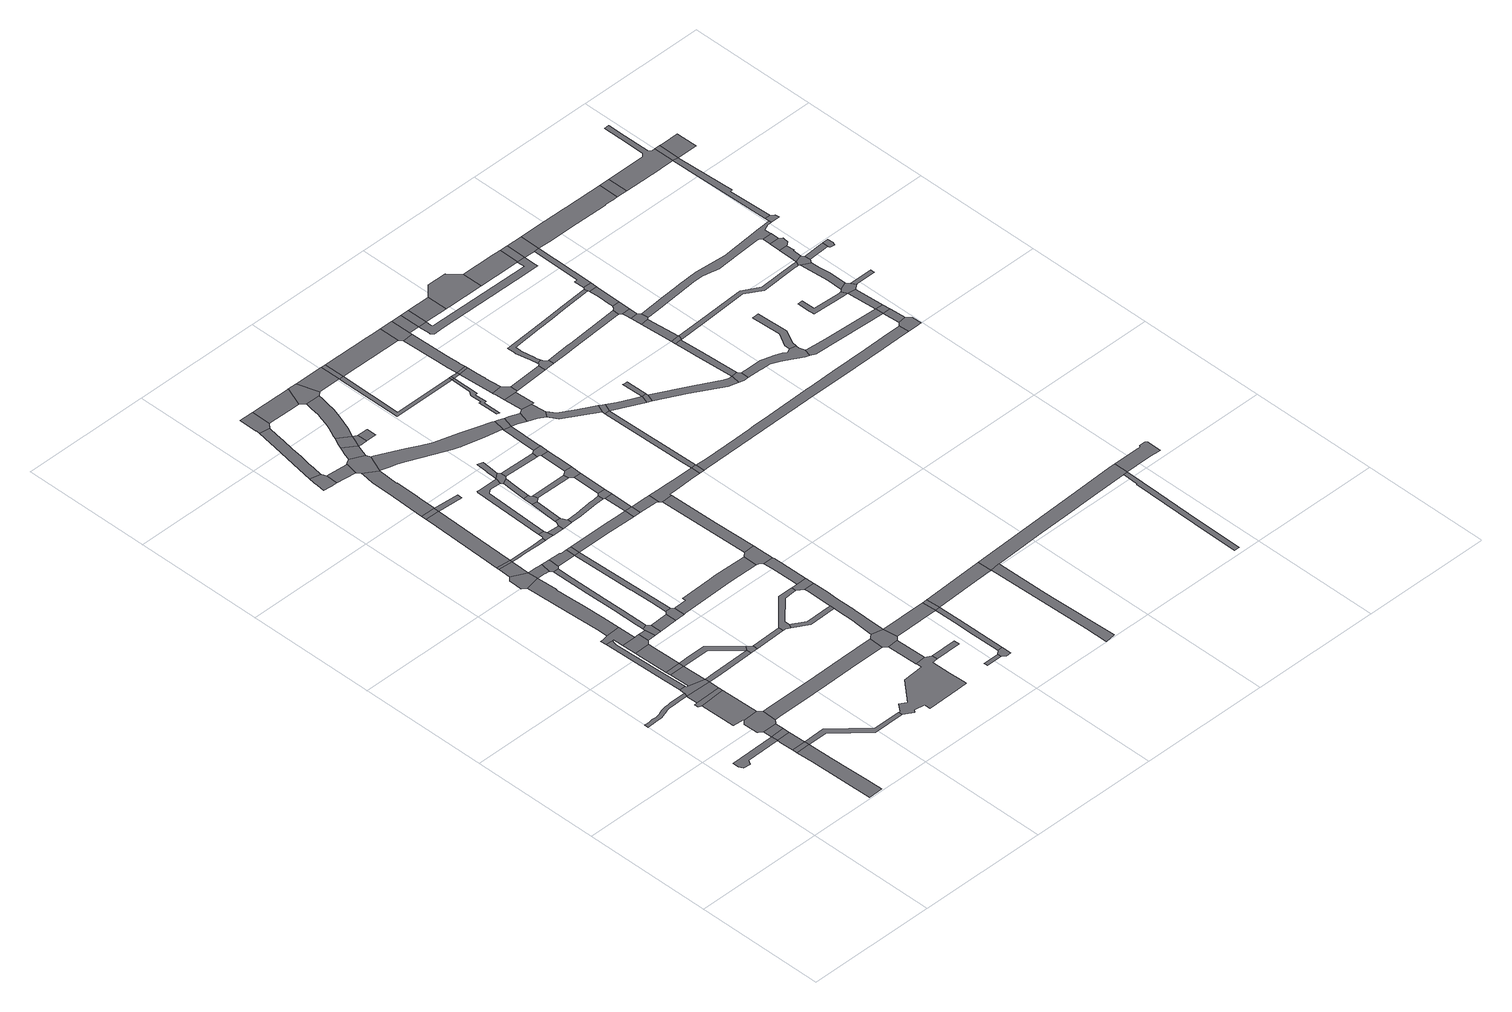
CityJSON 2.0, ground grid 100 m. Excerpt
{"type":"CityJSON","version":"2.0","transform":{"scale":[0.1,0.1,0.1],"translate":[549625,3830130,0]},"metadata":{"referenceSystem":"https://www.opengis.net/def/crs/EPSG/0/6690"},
"CityObjects":{
"road1":{"type":"Road","geometry":[{"type":"MultiSurface","lod":"1","boundaries":[[[0,1,2,3,4,5,6]]]}]},
"road2":{"type":"Road","attributes":{"RoadStructureAttribute.sectionType":"1"},"geometry":[{"type":"MultiSurface","lod":"1","boundaries":[[[7,8,9,10,11,12,13,14,15,16]]]}]},
"road3":{"type":"Road","attributes":{"RoadStructureAttribute.sectionType":"1"},"geometry":[{"type":"MultiSurface","lod":"1","boundaries":[[[17,18,19,20,21,22,23,24,25,26,27,28,29,30,31,32,33,34,35,36,37,38,39,40,41,42,43,44,45,46]]]}]},
"road4":{"type":"Road","geometry":[{"type":"MultiSurface","lod":"1","boundaries":[[[47,48,12,11]]]}]},
"road5":{"type":"Road","attributes":{"RoadStructureAttribute.sectionType":"1"},"geometry":[{"type":"MultiSurface","lod":"1","boundaries":[[[49,50,6,51,48,47]]]}]},
"road6":{"type":"Road","geometry":[{"type":"MultiSurface","lod":"1","boundaries":[[[52,0,6,50]]]}]},
"road7":{"type":"Road","attributes":{"RoadStructureAttribute.sectionType":"1"},"geometry":[{"type":"MultiSurface","lod":"1","boundaries":[[[53,54,0,52]]]}]},
"road8":{"type":"Road","geometry":[{"type":"MultiSurface","lod":"1","boundaries":[[[55,56,57,58,59,60,61,62,54,53,63,64,65,66]]]}]},
"road9":{"type":"Road","attributes":{"RoadStructureAttribute.sectionType":"1"},"geometry":[{"type":"MultiSurface","lod":"1","boundaries":[[[67,68,69,70,71,57,56]]]}]},
"road10":{"type":"Road","geometry":[{"type":"MultiSurface","lod":"1","boundaries":[[[72,73,74,75,68,67]]]}]},
"road11":{"type":"Road","attributes":{"RoadStructureAttribute.sectionType":"1"},"geometry":[{"type":"MultiSurface","lod":"1","boundaries":[[[46,73,72,76,77]]]}]},
"road12":{"type":"Road","geometry":[{"type":"MultiSurface","lod":"1","boundaries":[[[78,79,80,81,82,83,84,17,46,77,85,86]]]}]},
"road13":{"type":"Road","attributes":{"RoadStructureAttribute.sectionType":"1"},"geometry":[{"type":"MultiSurface","lod":"1","boundaries":[[[87,88,89,82,81,90,91,92,93]]]}]},
"road14":{"type":"Road","attributes":{"RoadStructureAttribute.sectionType":"1"},"geometry":[{"type":"MultiSurface","lod":"1","boundaries":[[[94,95,96,86,85]]]}]},
"road15":{"type":"Road","geometry":[{"type":"MultiSurface","lod":"1","boundaries":[[[97,98,96,95]]]}]},
"road16":{"type":"Road","attributes":{"RoadStructureAttribute.sectionType":"1"},"geometry":[{"type":"MultiSurface","lod":"1","boundaries":[[[99,100,101,47,11,102,103,104,105,106]]]}]},
"road17":{"type":"Road","attributes":{"RoadStructureAttribute.sectionType":"1"},"geometry":[{"type":"MultiSurface","lod":"1","boundaries":[[[107,108,109,110,111,98,97]]]}]},
"road18":{"type":"Road","geometry":[{"type":"MultiSurface","lod":"1","boundaries":[[[112,113,114,115,116,87,93,117,118,119]]]}]},
"road19":{"type":"Road","geometry":[{"type":"MultiSurface","lod":"1","boundaries":[[[120,119,118,110,109,121,122,123]]]}]},
"road20":{"type":"Road","attributes":{"RoadStructureAttribute.sectionType":"1"},"geometry":[{"type":"MultiSurface","lod":"1","boundaries":[[[124,125,85,77,126,127]]]}]},
"road21":{"type":"Road","attributes":{"RoadStructureAttribute.sectionType":"1"},"geometry":[{"type":"MultiSurface","lod":"1","boundaries":[[[128,120,123,129]]]}]},
"road22":{"type":"Road","attributes":{"RoadStructureAttribute.sectionType":"1"},"geometry":[{"type":"MultiSurface","lod":"1","boundaries":[[[130,131,132,133,134,135,136,137,138,113,112]]]}]},
"road23":{"type":"Road","attributes":{"RoadStructureAttribute.sectionType":"1"},"geometry":[{"type":"MultiSurface","lod":"1","boundaries":[[[139,140,97,95,141,142,124,143]]]}]},
"road24":{"type":"Road","geometry":[{"type":"MultiSurface","lod":"1","boundaries":[[[144,145,146,128,129,147,148]]]}]},
"road25":{"type":"Road","geometry":[{"type":"MultiSurface","lod":"1","boundaries":[[[149,150,151,152,153,136,135,154]]]}]},
"road26":{"type":"Road","attributes":{"RoadStructureAttribute.sectionType":"1"},"geometry":[{"type":"MultiSurface","lod":"1","boundaries":[[[155,156,157,158,66,65,159,160,161,162,163,164]]]}]},
"road27":{"type":"Road","attributes":{"RoadStructureAttribute.sectionType":"1"},"geometry":[{"type":"MultiSurface","lod":"1","boundaries":[[[165,149,154,166,167,168]]]}]},
"road28":{"type":"Road","attributes":{"RoadStructureAttribute.sectionType":"1"},"geometry":[{"type":"MultiSurface","lod":"1","boundaries":[[[169,148,147,170]]]}]},
"road29":{"type":"Road","attributes":{"RoadStructureAttribute.sectionType":"1"},"geometry":[{"type":"MultiSurface","lod":"1","boundaries":[[[171,172,173,174,146,145,175,176,177,178]]]}]},
"road30":{"type":"Road","geometry":[{"type":"MultiSurface","lod":"1","boundaries":[[[179,165,168,180]]]}]},
"road31":{"type":"Road","geometry":[{"type":"MultiSurface","lod":"1","boundaries":[[[143,124,127,181,182]]]}]},
"road32":{"type":"Road","attributes":{"RoadStructureAttribute.sectionType":"1"},"geometry":[{"type":"MultiSurface","lod":"1","boundaries":[[[183,184,154,135,185,186,187,188]]]}]},
"road33":{"type":"Road","geometry":[{"type":"MultiSurface","lod":"1","boundaries":[[[189,190,191,169,170,192,193,194,195]]]}]},
"road34":{"type":"Road","attributes":{"RoadStructureAttribute.sectionType":"1"},"geometry":[{"type":"MultiSurface","lod":"1","boundaries":[[[196,197,198,179,180,199,200,201,202,203]]]}]},
"road35":{"type":"Road","geometry":[{"type":"MultiSurface","lod":"1","boundaries":[[[204,188,187,205,171,178,206,207]]]}]},
"road36":{"type":"Road","geometry":[{"type":"MultiSurface","lod":"1","boundaries":[[[208,182,181,209]]]}]},
"road37":{"type":"Road","geometry":[{"type":"MultiSurface","lod":"1","boundaries":[[[210,211,212,213,214,215,216,217,218,219]]]}]},
"road38":{"type":"Road","attributes":{"RoadStructureAttribute.sectionType":"1"},"geometry":[{"type":"MultiSurface","lod":"1","boundaries":[[[220,221,180,168,222,223,224,225,226]]]}]},
"road39":{"type":"Road","geometry":[{"type":"MultiSurface","lod":"1","boundaries":[[[227,228,229,230,231,232,233,234,106,105,235,236,237,238,239,240,241,242,243,244,245,246]]]}]},
"road40":{"type":"Road","attributes":{"RoadStructureAttribute.sectionType":"1"},"geometry":[{"type":"MultiSurface","lod":"1","boundaries":[[[247,248,249,250,251,252,189,195,253,254,255]]]}]},
"road41":{"type":"Road","geometry":[{"type":"MultiSurface","lod":"1","boundaries":[[[256,196,203,257]]]}]},
"road42":{"type":"Road","attributes":{"RoadStructureAttribute.sectionType":"1"},"geometry":[{"type":"MultiSurface","lod":"1","boundaries":[[[258,259,260,207,206,261,247,262]]]}]},
"road43":{"type":"Road","attributes":{"RoadStructureAttribute.sectionType":"1"},"geometry":[{"type":"MultiSurface","lod":"1","boundaries":[[[263,218,217,264,265]]]}]},
"road44":{"type":"Road","attributes":{"RoadStructureAttribute.sectionType":"1"},"geometry":[{"type":"MultiSurface","lod":"1","boundaries":[[[266,267,268,210,219,269,270,271,272,273,274,275,276]]]}]},
"road45":{"type":"Road","attributes":{"RoadStructureAttribute.sectionType":"1"},"geometry":[{"type":"MultiSurface","lod":"1","boundaries":[[[277,278,279,280,256,257,281,282,283,284,285,286,287,288]]]}]},
"road46":{"type":"Road","geometry":[{"type":"MultiSurface","lod":"1","boundaries":[[[262,247,255,289]]]}]},
"road47":{"type":"Road","geometry":[{"type":"MultiSurface","lod":"1","boundaries":[[[290,291,257,203]]]}]},
"road48":{"type":"Road","geometry":[{"type":"MultiSurface","lod":"1","boundaries":[[[292,293,226,225,294,295,296,297]]]}]},
"road49":{"type":"Road","geometry":[{"type":"MultiSurface","lod":"1","boundaries":[[[298,299,300,265,264,301,277,288,302,303]]]}]},
"road50":{"type":"Road","attributes":{"RoadStructureAttribute.sectionType":"1"},"geometry":[{"type":"MultiSurface","lod":"1","boundaries":[[[304,296,295,305,306]]]}]},
"road51":{"type":"Road","attributes":{"RoadStructureAttribute.sectionType":"1"},"geometry":[{"type":"MultiSurface","lod":"1","boundaries":[[[307,308,309,310,311,312,313,193,192,314,315,316,317]]]}]},
"road52":{"type":"Road","geometry":[{"type":"MultiSurface","lod":"1","boundaries":[[[318,319,228,227]]]}]},
"road53":{"type":"Road","attributes":{"RoadStructureAttribute.sectionType":"1"},"geometry":[{"type":"MultiSurface","lod":"1","boundaries":[[[320,208,209,321,322,323,324,325,326,327]]]}]},
"road54":{"type":"Road","attributes":{"RoadStructureAttribute.sectionType":"1"},"geometry":[{"type":"MultiSurface","lod":"1","boundaries":[[[328,329,330,331,323,322]]]}]},
"road55":{"type":"Road","geometry":[{"type":"MultiSurface","lod":"1","boundaries":[[[332,333,334,335,336,266,276,337,338]]]}]},
"road56":{"type":"Road","geometry":[{"type":"MultiSurface","lod":"1","boundaries":[[[339,340,341,155,164,342,343,319,318,344,345,346,347]]]}]},
"road57":{"type":"Road","attributes":{"RoadStructureAttribute.sectionType":"1"},"geometry":[{"type":"MultiSurface","lod":"1","boundaries":[[[348,349,350,351,298,303,352,353,354,355]]]}]},
"road58":{"type":"Road","geometry":[{"type":"MultiSurface","lod":"1","boundaries":[[[356,357,306,305,358,359,360,361,362]]]}]},
"road59":{"type":"Road","attributes":{"RoadStructureAttribute.sectionType":"1"},"geometry":[{"type":"MultiSurface","lod":"1","boundaries":[[[363,364,365,366,292,297,367,368,369,370]]]}]},
"road60":{"type":"Road","attributes":{"RoadStructureAttribute.sectionType":"1"},"geometry":[{"type":"MultiSurface","lod":"1","boundaries":[[[371,372,373,289,255,374,375,376,377]]]}]},
"road61":{"type":"Road","attributes":{"RoadStructureAttribute.sectionType":"1"},"geometry":[{"type":"MultiSurface","lod":"1","boundaries":[[[378,379,348,355,380,381]]]}]},
"road62":{"type":"Road","attributes":{"RoadStructureAttribute.sectionType":"1"},"geometry":[{"type":"MultiSurface","lod":"1","boundaries":[[[382,356,362,383]]]}]},
"road63":{"type":"Road","attributes":{"RoadStructureAttribute.sectionType":"1"},"geometry":[{"type":"MultiSurface","lod":"1","boundaries":[[[384,385,246,245]]]}]},
"road64":{"type":"Road","geometry":[{"type":"MultiSurface","lod":"1","boundaries":[[[381,355,386,387,388]]]}]},
"road65":{"type":"Road","attributes":{"RoadStructureAttribute.sectionType":"1"},"geometry":[{"type":"MultiSurface","lod":"1","boundaries":[[[389,390,391,392,393,394,395,396,397,398,399,400,401,402,403,404,405,339,347]]]}]},
"road66":{"type":"Road","geometry":[{"type":"MultiSurface","lod":"1","boundaries":[[[406,407,408,409,382,383,410,411,412,413]]]}]},
"road67":{"type":"Road","geometry":[{"type":"MultiSurface","lod":"1","boundaries":[[[414,415,416,417]]]}]},
"road68":{"type":"Road","attributes":{"RoadStructureAttribute.sectionType":"1"},"geometry":[{"type":"MultiSurface","lod":"1","boundaries":[[[418,419,420,421,409,408]]]}]},
"road69":{"type":"Road","attributes":{"RoadStructureAttribute.sectionType":"1"},"geometry":[{"type":"MultiSurface","lod":"1","boundaries":[[[422,423,338,337,424,425,426,427]]]}]},
"road70":{"type":"Road","geometry":[{"type":"MultiSurface","lod":"1","boundaries":[[[428,429,388,387]]]}]},
"road71":{"type":"Road","geometry":[{"type":"MultiSurface","lod":"1","boundaries":[[[430,431,327,326,397,396]]]}]},
"road72":{"type":"Road","attributes":{"RoadStructureAttribute.sectionType":"1"},"geometry":[{"type":"MultiSurface","lod":"1","boundaries":[[[432,433,434,435,436,437,438,439,440,360,359,441,442,443,444]]]}]},
"road73":{"type":"Road","attributes":{"RoadStructureAttribute.sectionType":"1"},"geometry":[{"type":"MultiSurface","lod":"1","boundaries":[[[445,446,447,448,449,450,451,452,378,381,453,454,455,456,457,458,459,460,461]]]}]},
"road74":{"type":"Road","geometry":[{"type":"MultiSurface","lod":"1","boundaries":[[[462,370,369,420,419,463,464,465,466]]]}]},
"road75":{"type":"Road","geometry":[{"type":"MultiSurface","lod":"1","boundaries":[[[467,417,416,468,469,470]]]}]},
"road76":{"type":"Road","attributes":{"RoadStructureAttribute.sectionType":"1"},"geometry":[{"type":"MultiSurface","lod":"1","boundaries":[[[471,347,346,472,473,474,475]]]}]},
"road77":{"type":"Road","geometry":[{"type":"MultiSurface","lod":"1","boundaries":[[[476,477,478,479,480,481,482,483,370,462]]]}]},
"road78":{"type":"Road","attributes":{"RoadStructureAttribute.sectionType":"1"},"geometry":[{"type":"MultiSurface","lod":"1","boundaries":[[[484,485,486,487,488,489,490,491,431,430]]]}]},
"road79":{"type":"Road","attributes":{"RoadStructureAttribute.sectionType":"1"},"geometry":[{"type":"MultiSurface","lod":"1","boundaries":[[[413,412,492,493]]]}]},
"road80":{"type":"Road","attributes":{"RoadStructureAttribute.sectionType":"1"},"geometry":[{"type":"MultiSurface","lod":"1","boundaries":[[[494,495,496,497,498,499,500,501,302,288,502,503,504,505,506,507,508,509,510,511,512,513,514,515]]]}]},
"road81":{"type":"Road","geometry":[{"type":"MultiSurface","lod":"1","boundaries":[[[516,517,518,519,520,317,316,521,522,488,487]]]}]},
"road82":{"type":"Road","geometry":[{"type":"MultiSurface","lod":"1","boundaries":[[[377,376,523,524]]]}]},
"road83":{"type":"Road","attributes":{"RoadStructureAttribute.sectionType":"1"},"geometry":[{"type":"MultiSurface","lod":"1","boundaries":[[[525,526,527,474,528,529,467,470]]]}]},
"road84":{"type":"Road","geometry":[{"type":"MultiSurface","lod":"1","boundaries":[[[427,426,530,445,461,531,532]]]}]},
"road85":{"type":"Road","attributes":{"RoadStructureAttribute.sectionType":"1"},"geometry":[{"type":"MultiSurface","lod":"1","boundaries":[[[533,377,524,534]]]}]},
"road86":{"type":"Road","attributes":{"RoadStructureAttribute.sectionType":"1"},"geometry":[{"type":"MultiSurface","lod":"1","boundaries":[[[535,466,465,536,537]]]}]},
"road87":{"type":"Road","geometry":[{"type":"MultiSurface","lod":"1","boundaries":[[[538,432,444,539,533,534,540]]]}]},
"road88":{"type":"Road","geometry":[{"type":"MultiSurface","lod":"1","boundaries":[[[541,475,474,527]]]}]},
"road89":{"type":"Road","attributes":{"RoadStructureAttribute.sectionType":"1"},"geometry":[{"type":"MultiSurface","lod":"1","boundaries":[[[542,524,523,543,544,545,546]]]}]},
"road90":{"type":"Road","attributes":{"RoadStructureAttribute.sectionType":"1"},"geometry":[{"type":"MultiSurface","lod":"1","boundaries":[[[547,538,540,548,549]]]}]},
"road91":{"type":"Road","attributes":{"RoadStructureAttribute.sectionType":"1"},"geometry":[{"type":"MultiSurface","lod":"1","boundaries":[[[550,551,552,520,519]]]}]},
"road92":{"type":"Road","geometry":[{"type":"MultiSurface","lod":"1","boundaries":[[[553,554,493,492,555,556,547,549,557]]]}]},
"road93":{"type":"Road","attributes":{"RoadStructureAttribute.sectionType":"1"},"geometry":[{"type":"MultiSurface","lod":"1","boundaries":[[[532,531,558,559]]]}]},
"road94":{"type":"Road","attributes":{"RoadStructureAttribute.sectionType":"1"},"geometry":[{"type":"MultiSurface","lod":"1","boundaries":[[[560,561,553,557,562,563]]]}]},
"road95":{"type":"Road","geometry":[{"type":"MultiSurface","lod":"1","boundaries":[[[564,537,536,565,560,563,566]]]}]},
"road96":{"type":"Road","geometry":[{"type":"MultiSurface","lod":"1","boundaries":[[[567,559,558,568,569]]]}]},
"road97":{"type":"Road","attributes":{"RoadStructureAttribute.sectionType":"1"},"geometry":[{"type":"MultiSurface","lod":"1","boundaries":[[[570,571,572,564,566,573,574]]]}]},
"road98":{"type":"Road","attributes":{"RoadStructureAttribute.sectionType":"1"},"geometry":[{"type":"MultiSurface","lod":"1","boundaries":[[[575,576,541,527,577,578,579]]]}]},
"road99":{"type":"Road","geometry":[{"type":"MultiSurface","lod":"1","boundaries":[[[580,581,582,583,584,585,546,545,552,551,586,587,588,589,590,591,592]]]}]},
"road100":{"type":"Road","geometry":[{"type":"MultiSurface","lod":"1","boundaries":[[[593,515,514,570,574,594]]]}]},
"road101":{"type":"Road","attributes":{"RoadStructureAttribute.sectionType":"1"},"geometry":[{"type":"MultiSurface","lod":"1","boundaries":[[[558,595,596,597,598,568]]]}]},
"road102":{"type":"Road","attributes":{"RoadStructureAttribute.sectionType":"1"},"geometry":[{"type":"MultiSurface","lod":"1","boundaries":[[[599,594,574,600,601,602]]]}]},
"road103":{"type":"Road","attributes":{"RoadStructureAttribute.sectionType":"1"},"geometry":[{"type":"MultiSurface","lod":"1","boundaries":[[[603,579,604,605,606,607,608,609,610,611,612]]]}]},
"road104":{"type":"Road","attributes":{"RoadStructureAttribute.sectionType":"1"},"geometry":[{"type":"MultiSurface","lod":"1","boundaries":[[[613,614,615,616,617,618,619,620,621,622,623,596]]]}]},
"road105":{"type":"Road","geometry":[{"type":"MultiSurface","lod":"1","boundaries":[[[624,602,601,625,626,627,628,629,630]]]}]},
"road106":{"type":"Road","attributes":{"RoadStructureAttribute.sectionType":"1"},"geometry":[{"type":"MultiSurface","lod":"1","boundaries":[[[631,632,633,569,568,634,635]]]}]},
"road107":{"type":"Road","geometry":[{"type":"MultiSurface","lod":"1","boundaries":[[[636,592,591,637]]]}]},
"road108":{"type":"Road","geometry":[{"type":"MultiSurface","lod":"1","boundaries":[[[597,596,623,638]]]}]},
"road109":{"type":"Road","attributes":{"RoadStructureAttribute.sectionType":"1"},"geometry":[{"type":"MultiSurface","lod":"1","boundaries":[[[639,640,641,642,643,624,630]]]}]},
"road110":{"type":"Road","attributes":{"RoadStructureAttribute.sectionType":"1"},"geometry":[{"type":"MultiSurface","lod":"1","boundaries":[[[638,623,644,645]]]}]},
"road111":{"type":"Road","geometry":[{"type":"MultiSurface","lod":"1","boundaries":[[[646,647,648,649,650,643,642,651,652]]]}]},
"road112":{"type":"Road","attributes":{"RoadStructureAttribute.sectionType":"1"},"geometry":[{"type":"MultiSurface","lod":"1","boundaries":[[[653,654,655,656,657,658,644,659,649,648]]]}]},
"road113":{"type":"Road","attributes":{"RoadStructureAttribute.sectionType":"1"},"geometry":[{"type":"MultiSurface","lod":"1","boundaries":[[[660,661,662,592,636]]]}]},
"road114":{"type":"Road","attributes":{"RoadStructureAttribute.sectionType":"1"},"geometry":[{"type":"MultiSurface","lod":"1","boundaries":[[[663,664,665,627,626,666,667,668]]]}]},
"road115":{"type":"Road","geometry":[{"type":"MultiSurface","lod":"1","boundaries":[[[669,645,644,658]]]}]},
"road116":{"type":"Road","attributes":{"RoadStructureAttribute.sectionType":"1"},"geometry":[{"type":"MultiSurface","lod":"1","boundaries":[[[670,671,672,673,674,675,676,677,678,645,669]]]}]},
"road117":{"type":"Road","geometry":[{"type":"MultiSurface","lod":"1","boundaries":[[[679,668,667,680,681,661,660,682]]]}]},
"road118":{"type":"Road","attributes":{"RoadStructureAttribute.sectionType":"1"},"geometry":[{"type":"MultiSurface","lod":"1","boundaries":[[[683,652,651,684,685]]]}]},
"road119":{"type":"Road","geometry":[{"type":"MultiSurface","lod":"1","boundaries":[[[635,634,675,674,686,687]]]}]},
"road120":{"type":"Road","attributes":{"RoadStructureAttribute.sectionType":"1"},"geometry":[{"type":"MultiSurface","lod":"1","boundaries":[[[688,689,682,660,690,691]]]}]},
"road121":{"type":"Road","attributes":{"RoadStructureAttribute.sectionType":"1"},"geometry":[{"type":"MultiSurface","lod":"1","boundaries":[[[687,686,692,693]]]}]},
"road122":{"type":"Road","geometry":[{"type":"MultiSurface","lod":"1","boundaries":[[[693,692,694,695]]]}]},
"road123":{"type":"Road","geometry":[{"type":"MultiSurface","lod":"1","boundaries":[[[696,697,698,699,700,701,683,685,702,703,704]]]}]},
"road124":{"type":"Road","geometry":[{"type":"MultiSurface","lod":"1","boundaries":[[[691,690,705,706,707]]]}]},
"road125":{"type":"Road","geometry":[{"type":"MultiSurface","lod":"1","boundaries":[[[708,709,710,691,707]]]}]},
"road126":{"type":"Road","attributes":{"RoadStructureAttribute.sectionType":"1"},"geometry":[{"type":"MultiSurface","lod":"1","boundaries":[[[695,694,711,712,713]]]}]},
"road127":{"type":"Road","attributes":{"RoadStructureAttribute.sectionType":"1"},"geometry":[{"type":"MultiSurface","lod":"1","boundaries":[[[714,715,716,575,579,603,717,718,719,720,721,722,723,724]]]}]},
"road128":{"type":"Road","attributes":{"RoadStructureAttribute.sectionType":"1"},"geometry":[{"type":"MultiSurface","lod":"1","boundaries":[[[725,726,727,706,705,728,729,730,731]]]}]},
"road129":{"type":"Road","attributes":{"RoadStructureAttribute.sectionType":"1"},"geometry":[{"type":"MultiSurface","lod":"1","boundaries":[[[732,733,734,735,704,703,736,737,738,739]]]}]},
"road130":{"type":"Road","attributes":{"RoadStructureAttribute.sectionType":"1"},"geometry":[{"type":"MultiSurface","lod":"1","boundaries":[[[740,741,742,743,744,745,746,747,699,698,748,749,750,751,752,753,754,755,756,757]]]}]},
"road131":{"type":"Road","geometry":[{"type":"MultiSurface","lod":"1","boundaries":[[[758,759,713,712,760,761,762,763,764]]]}]},
"road132":{"type":"Road","attributes":{"RoadStructureAttribute.sectionType":"1"},"geometry":[{"type":"MultiSurface","lod":"1","boundaries":[[[692,765,766,767,768,769,770,771,772,773,774,775,776,777,778,779,780,694]]]}]},
"road133":{"type":"Road","geometry":[{"type":"MultiSurface","lod":"1","boundaries":[[[781,731,730,782,783,784]]]}]},
"road134":{"type":"Road","attributes":{"RoadStructureAttribute.sectionType":"1"},"geometry":[{"type":"MultiSurface","lod":"1","boundaries":[[[785,786,787,788,789,790,791,792,793,794,795,796,797,798,799,800,801,636,637,802,803,804,805,806,807,808,809]]]}]},
"road135":{"type":"Road","attributes":{"RoadStructureAttribute.sectionType":"1"},"geometry":[{"type":"MultiSurface","lod":"1","boundaries":[[[810,811,812,813,814,731,781]]]}]},
"road136":{"type":"Road","geometry":[{"type":"MultiSurface","lod":"1","boundaries":[[[815,816,812,811,817]]]}]},
"road137":{"type":"Road","attributes":{"RoadStructureAttribute.sectionType":"1"},"geometry":[{"type":"MultiSurface","lod":"1","boundaries":[[[818,819,816,815,820]]]}]},
"road138":{"type":"Road","geometry":[{"type":"MultiSurface","lod":"1","boundaries":[[[820,815,821]]]}]},
"road139":{"type":"Road","attributes":{"RoadStructureAttribute.sectionType":"1"},"geometry":[{"type":"MultiSurface","lod":"1","boundaries":[[[822,823,723,722,824,825,826,827,828,829]]]}]},
"road140":{"type":"Road","attributes":{"RoadStructureAttribute.sectionType":"1"},"geometry":[{"type":"MultiSurface","lod":"1","boundaries":[[[830,762,761,831,774,832]]]}]},
"road141":{"type":"Road","geometry":[{"type":"MultiSurface","lod":"1","boundaries":[[[833,834,835,836,819,818,837,838,839,840]]]}]},
"road142":{"type":"Road","attributes":{"RoadStructureAttribute.sectionType":"1"},"geometry":[{"type":"MultiSurface","lod":"1","boundaries":[[[841,842,836,835,843,844,845]]]}]},
"road143":{"type":"Road","attributes":{"RoadStructureAttribute.sectionType":"1"},"geometry":[{"type":"MultiSurface","lod":"1","boundaries":[[[846,847,848,849,850,851,784,783,852,853,854,855,856,857,858,859,860,861,862]]]}]},
"road144":{"type":"Road","geometry":[{"type":"MultiSurface","lod":"1","boundaries":[[[863,864,865,732,739,866,867,841,845,868,869]]]}]},
"road145":{"type":"Road","attributes":{"RoadStructureAttribute.sectionType":"1"},"geometry":[{"type":"MultiSurface","lod":"1","boundaries":[[[870,871,872,873,863,869,874,875]]]}]},
"road146":{"type":"Road","geometry":[{"type":"MultiSurface","lod":"1","boundaries":[[[876,877,878,879,740,757,870,875,880]]]}]},
"road147":{"type":"Road","geometry":[{"type":"MultiSurface","lod":"1","boundaries":[[[832,774,773,881]]]}]},
"road148":{"type":"Road","attributes":{"RoadStructureAttribute.sectionType":"1"},"geometry":[{"type":"MultiSurface","lod":"1","boundaries":[[[882,883,884,885,886,887,876,880]]]}]},
"road149":{"type":"Road","geometry":[{"type":"MultiSurface","lod":"1","boundaries":[[[881,773,888,889,884,883,890]]]}]},
"road150":{"type":"Road","attributes":{"RoadStructureAttribute.sectionType":"1"},"geometry":[{"type":"MultiSurface","lod":"1","boundaries":[[[891,892,893,894,895,896,862,861]]]}]},
"road151":{"type":"Road","geometry":[{"type":"MultiSurface","lod":"1","boundaries":[[[897,898,899,900,724,723,901,902,903,904,905,906]]]}]},
"road152":{"type":"Road","attributes":{"RoadStructureAttribute.sectionType":"1"},"geometry":[{"type":"MultiSurface","lod":"1","boundaries":[[[907,908,909,910,911,912,821,815,817,913,914,915,916,917,918,919]]]}]},
"road153":{"type":"Road","attributes":{"RoadStructureAttribute.sectionType":"1"},"geometry":[{"type":"MultiSurface","lod":"1","boundaries":[[[920,921,922,859,858,923,924,925,926]]]}]},
"road154":{"type":"Road","attributes":{"RoadStructureAttribute.sectionType":"1"},"geometry":[{"type":"MultiSurface","lod":"1","boundaries":[[[927,928,929,930,931,932,933,934,840,839,935,936,937,938,939,940,941,942,943,944,945,946,947,948,949,950,951,952,953,954,955,956,957]]]}]},
"road155":{"type":"Road","attributes":{"RoadStructureAttribute.sectionType":"1"},"geometry":[{"type":"MultiSurface","lod":"1","boundaries":[[[958,959,960,961,962,963,890,883,964,965,966,967,968,969,970,971,972,973,974]]]}]},
"road156":{"type":"Road","attributes":{"RoadStructureAttribute.sectionType":"1"},"geometry":[{"type":"MultiSurface","lod":"1","boundaries":[[[975,976,977,978,979,980,981,982,983,984,985,986,987]]]}]},
"road157":{"type":"Road","geometry":[{"type":"MultiSurface","lod":"1","boundaries":[[[988,989,990,991,992,993,785,809,994,995,996,997,998]]]}]},
"road158":{"type":"Road","attributes":{"RoadStructureAttribute.sectionType":"1"},"geometry":[{"type":"MultiSurface","lod":"1","boundaries":[[[925,991,990,999]]]}]},
"road159":{"type":"Road","geometry":[{"type":"MultiSurface","lod":"1","boundaries":[[[926,925,999,1000]]]}]},
"road160":{"type":"Road","attributes":{"RoadStructureAttribute.sectionType":"1"},"geometry":[{"type":"MultiSurface","lod":"1","boundaries":[[[986,1001,926,1000,1002]]]}]},
"road161":{"type":"Road","geometry":[{"type":"MultiSurface","lod":"1","boundaries":[[[1003,1004,1005,1006,987,986,1002,1007,1008,1009]]]}]},
"road162":{"type":"Road","attributes":{"RoadStructureAttribute.sectionType":"1"},"geometry":[{"type":"MultiSurface","lod":"1","boundaries":[[[1010,1011,1012,1013,1004,1003,1014,1015,1016,1017,1018,1019]]]}]},
"road163":{"type":"Road","geometry":[{"type":"MultiSurface","lod":"1","boundaries":[[[1020,919,918,1021,1010,1019,1022,1023]]]}]},
"road164":{"type":"Road","attributes":{"RoadStructureAttribute.sectionType":"1"},"geometry":[{"type":"MultiSurface","lod":"1","boundaries":[[[1024,1025,919,1020,1026,1027,1028,1029]]]}]},
"road165":{"type":"Road","geometry":[{"type":"MultiSurface","lod":"1","boundaries":[[[1030,1031,1032,1009,1008]]]}]},
"road166":{"type":"Road","geometry":[{"type":"MultiSurface","lod":"1","boundaries":[[[974,973,1033,1034]]]}]},
"road167":{"type":"Road","geometry":[{"type":"MultiSurface","lod":"1","boundaries":[[[1035,1024,1029,1036,1037,1038,1039,1040]]]}]},
"road168":{"type":"Road","geometry":[{"type":"MultiSurface","lod":"1","boundaries":[[[1041,952,951,1042,1035,1040]]]}]},
"road169":{"type":"Road","attributes":{"RoadStructureAttribute.sectionType":"1"},"geometry":[{"type":"MultiSurface","lod":"1","boundaries":[[[1043,1044,1023,1022,1045,1046]]]}]},
"road170":{"type":"Road","geometry":[{"type":"MultiSurface","lod":"1","boundaries":[[[1047,1043,1046,1048,1049,1050,1051,1052]]]}]},
"road171":{"type":"Road","geometry":[{"type":"MultiSurface","lod":"1","boundaries":[[[1053,1054,927,957,1055,1056]]]}]},
"road172":{"type":"Road","attributes":{"RoadStructureAttribute.sectionType":"1"},"geometry":[{"type":"MultiSurface","lod":"1","boundaries":[[[1057,1058,1059,1060,1061,1062,1063,1064,1065,1066,1067,1034,1033,1068,1069,1070,1071,1072,1073,1074]]]}]},
"road173":{"type":"Road","attributes":{"RoadStructureAttribute.sectionType":"1"},"geometry":[{"type":"MultiSurface","lod":"1","boundaries":[[[1073,1054,1053,1075,1076,1077]]]}]},
"road174":{"type":"Road","geometry":[{"type":"MultiSurface","lod":"1","boundaries":[[[1074,1073,1077,1078]]]}]},
"road175":{"type":"Road","attributes":{"RoadStructureAttribute.sectionType":"1"},"geometry":[{"type":"MultiSurface","lod":"1","boundaries":[[[1079,1078,1077,1080,1081]]]}]}
},
"vertices":[
[487,864,0],[134,857,0],[135,807,0],[151,779,0],[202,773,0],[224,806,0],[489,813,0],
[617,140,0],[612,289,0],[608,456,0],[604,618,0],[603,643,0],[494,640,0],[497,508,0],[504,240,0],[511,11,0],[621,14,0],
[400,1551,0],[382,1550,0],[268,1549,0],[252,1549,0],[220,1548,0],[197,1542,0],[184,1538,0],[158,1529,0],[140,1524,0],[124,1519,0],[107,1518,0],[74,1518,0],[47,1516,0],[20,1513,0],[4,1517,0],[3,1485,0],[20,1484,0],[49,1486,0],[75,1488,0],[108,1488,0],[127,1488,0],[149,1496,0],[167,1501,0],[194,1510,0],[205,1514,0],[224,1518,0],[246,1519,0],[253,1519,0],[320,1520,0],[389,1521,0],
[602,682,0],[492,679,0],
[600,737,0],[598,815,0],[489,788,0],
[597,867,0],
[595,933,0],[485,931,0],
[621,1079,0],[598,1104,0],[478,1100,0],[451,1071,0],[454,960,0],[459,956,0],[481,937,0],[485,933,0],[601,940,0],[617,959,0],[621,964,0],[626,1075,0],
[588,1398,0],[390,1385,0],[395,1113,0],[396,1110,0],[478,1109,0],
[588,1433,0],[389,1428,0],[366,1427,0],[367,1399,0],
[587,1473,0],[586,1515,0],
[459,1583,0],[454,1586,0],[451,1587,0],[447,1594,0],[401,1592,0],[401,1564,0],[401,1560,0],[585,1552,0],[466,1583,0],
[384,2237,0],[385,2214,0],[397,1734,0],[440,1795,0],[425,2189,0],[432,2215,0],[439,2231,0],
[585,1563,0],[581,1739,0],[462,1736,0],
[580,1781,0],[460,1777,0],
[1008,457,0],[771,685,0],[678,682,0],[679,643,0],[753,643,0],[981,424,0],[1224,428,0],[1223,459,0],
[578,1884,0],[575,1995,0],[574,2043,0],[453,2040,0],[455,1994,0],
[556,2293,0],[448,2290,0],[413,2284,0],[401,2281,0],[380,2279,0],[449,2238,0],[451,2153,0],[559,2156,0],
[597,2156,0],[573,2048,0],[580,2055,0],[598,2075,0],
[972,1563,0],[670,1554,0],[670,1516,0],[973,1525,0],
[656,2157,0],[665,2078,0],
[553,2433,0],[548,2597,0],[541,2707,0],[535,2831,0],[541,2832,0],[533,2992,0],[417,2969,0],[435,2623,0],[446,2379,0],
[804,1784,0],[668,1782,0],[668,1738,0],[794,1737,0],[994,1596,0],
[696,2181,0],[693,2185,0],[656,2177,0],[716,2080,0],[713,2162,0],
[417,3128,0],[413,3124,0],[395,3106,0],[391,3102,0],[387,2996,0],[528,3075,0],
[1601,1085,0],[1345,1082,0],[1097,1079,0],[675,1075,0],[676,965,0],[684,965,0],[875,967,0],[1090,969,0],[1307,972,0],[1594,974,0],
[421,3226,0],[530,3178,0],[531,3217,0],[531,3220,0],
[857,2169,0],[861,2086,0],
[648,2967,0],[651,2667,0],[653,2437,0],[655,2230,0],[691,2397,0],[689,2551,0],[688,2836,0],[687,2964,0],
[421,3246,0],[533,3240,0],
[1029,1526,0],[1028,1562,0],
[627,3069,0],[602,3071,0],[599,2991,0],[602,2991,0],[631,2990,0],[644,3069,0],
[878,2192,0],[879,2190,0],[877,2188,0],[938,2089,0],[935,2172,0],[920,2187,0],[919,2189,0],
[441,3896,0],[438,3802,0],[425,3342,0],[533,3242,0],[533,3251,0],[540,3511,0],[546,3732,0],[550,3892,0],
[655,3069,0],[648,2970,0],[707,2983,0],[709,3067,0],
[1267,1570,0],[1268,1533,0],
[200,4694,0],[191,4645,0],[191,4642,0],[190,4638,0],[183,4555,0],[237,4549,0],[242,4548,0],[290,4544,0],[295,4640,0],[279,4674,0],
[712,3237,0],[653,3238,0],[589,3219,0],[653,3218,0],[753,3216,0],[828,3214,0],[828,3240,0],
[1714,713,0],[1633,710,0],[1634,696,0],[1635,661,0],[1472,653,0],[1329,483,0],[1278,514,0],[1235,459,0],[1291,384,0],[1307,406,0],[1387,390,0],[1390,343,0],[1644,348,0],[1723,350,0],[1722,361,0],[1721,427,0],[1719,499,0],[1716,645,0],[1760,646,0],[1759,691,0],
[853,2982,0],[865,2611,0],[866,2573,0],[869,2496,0],[869,2493,0],[875,2314,0],[909,2500,0],[909,2502,0],[894,2982,0],
[442,3936,0],[551,3932,0],
[803,3056,0],[803,3059,0],[802,3065,0],[725,2983,0],[853,3056,0],
[323,4637,0],[446,4530,0],[463,4624,0],
[287,5229,0],[260,5061,0],[219,4807,0],[279,4676,0],[292,4758,0],[299,4807,0],[312,4885,0],[327,4976,0],[343,5074,0],[354,5143,0],[365,5216,0],
[469,4497,0],[466,4479,0],[453,4384,0],[450,4240,0],[552,3950,0],[554,4017,0],[556,4054,0],[558,4110,0],[559,4161,0],[561,4274,0],[555,4274,0],[566,4434,0],
[894,3056,0],
[746,3881,0],[749,3921,0],
[840,3287,0],[839,3253,0],[839,3214,0],[895,3213,0],[890,3258,0],[881,3285,0],
[505,4652,0],[477,4635,0],[464,4628,0],[455,4517,0],[623,4569,0],[608,4603,0],
[892,3258,0],[986,3216,0],[985,3254,0],
[1350,2214,0],[1291,2212,0],[1041,2202,0],[1042,2177,0],[1012,2175,0],[990,2174,0],[953,2173,0],[954,2090,0],[1372,2105,0],[1598,2099,0],[1600,2210,0],
[1709,953,0],[1627,948,0],
[1481,1783,0],[1291,1534,0],[1320,1517,0],[1338,1547,0],[1337,1586,0],[1497,1743,0],[1599,1748,0],[1598,1783,0],
[1435,1450,0],[1646,1452,0],[1646,1488,0],[1442,1486,0],
[289,5404,0],[288,5265,0],[289,5265,0],[292,5258,0],[291,5253,0],[399,5253,0],[401,5404,0],
[1634,1111,0],[1618,1099,0],[1607,1090,0],[1600,970,0],[1607,964,0],[1727,971,0],[1730,974,0],[1737,981,0],[1723,1091,0],
[549,4765,0],[530,4720,0],[529,4718,0],[510,4666,0],[619,4639,0],[639,4693,0],[642,4701,0],[642,4702,0],
[1001,3301,0],[1001,3289,0],[1061,3217,0],[1067,3217,0],[1065,3253,0],[1065,3255,0],[1043,3297,0],
[1025,3854,0],[876,3855,0],[857,3855,0],[857,3847,0],[901,3788,0],[930,3811,0],[1018,3807,0],[1030,3854,0],
[1338,3056,0],[1241,3057,0],[1030,3056,0],[1179,2980,0],[1214,2979,0],[1382,2978,0],[1382,3056,0],
[589,4855,0],[568,4810,0],[661,4749,0],[681,4792,0],
[1014,3519,0],[1056,3515,0],
[1961,649,0],[1961,694,0],
[662,4694,0],[712,4695,0],[710,4775,0],
[1725,1258,0],[1726,1330,0],[1727,1349,0],[1727,1350,0],[1728,1518,0],[1729,1589,0],[1728,1693,0],[1727,1717,0],[1648,1716,0],[1648,1692,0],[1648,1509,0],[1648,1489,0],[1648,1454,0],[1647,1351,0],[1647,1349,0],[1646,1268,0],[1645,1262,0],
[1070,3577,0],[1061,3591,0],[1058,3598,0],[1019,3593,0],[1076,3533,0],[1078,3535,0],[1083,3540,0],[1076,3577,0],
[1940,406,0],[1940,374,0],[2064,377,0],[2061,405,0],
[1067,3727,0],[1073,3810,0],[1031,3789,0],[1027,3729,0],
[715,5401,0],[632,5402,0],[573,5252,0],[633,5251,0],[662,5251,0],[719,5401,0],
[796,4697,0],[795,4771,0],
[1726,1785,0],[1648,1784,0],
[1366,3278,0],[1330,3276,0],[1301,3274,0],[1300,3274,0],[1277,3272,0],[1241,3268,0],[1188,3261,0],[1151,3257,0],[1066,3252,0],[1155,3220,0],[1277,3232,0],[1301,3234,0],[1367,3236,0],
[699,5218,0],[688,5161,0],[677,5093,0],[664,5048,0],[653,5006,0],[636,4964,0],[630,4949,0],[598,4876,0],[694,4821,0],[717,4869,0],[739,4925,0],[758,4979,0],[781,5056,0],[795,5127,0],[806,5190,0],[808,5207,0],[809,5215,0],
[1072,3890,0],[1080,3818,0],[1088,3827,0],[1090,3830,0],[1087,3870,0],
[2090,431,0],[2089,355,0],[2127,355,0],[2127,431,0],
[2059,1093,0],[2064,983,0],[2082,983,0],[2084,983,0],[2080,1094,0],
[1076,3938,0],[1083,4025,0],[1063,4031,0],[1043,4037,0],[1043,4032,0],[1036,3941,0],[1036,3940,0],[1033,3891,0],
[1724,2006,0],[1722,2061,0],[1721,2073,0],[1721,2074,0],[1643,2072,0],[1643,2071,0],[1646,2006,0],[1648,1814,0],
[1359,3535,0],[1355,3575,0],
[1403,4258,0],[1303,4290,0],[1192,4326,0],[1069,4365,0],[1002,4386,0],[926,4422,0],[836,4466,0],[640,4561,0],[578,4431,0],[641,4414,0],[693,4401,0],[750,4376,0],[920,4303,0],[1038,4253,0],[1089,4234,0],[1092,4233,0],[1098,4231,0],[1214,4202,0],[1261,4192,0],[1397,4164,0],[1399,4164,0],[1418,4254,0],
[1720,2099,0],[1719,2144,0],[1717,2193,0],[1715,2240,0],[1631,2236,0],[1614,2099,0],[1616,2097,0],
[1439,2978,0],[1440,3055,0],
[2126,816,0],[2126,904,0],[2124,985,0],[2086,815,0],[2087,696,0],
[694,5222,0],[840,5242,0],[790,5401,0],
[1383,3231,0],[1442,3230,0],
[1089,3870,0],[1364,3821,0],[1365,3863,0],
[1384,3296,0],[1379,3237,0],[1443,3295,0],
[2120,1095,0],
[1572,3053,0],[1583,2976,0],[1586,2976,0],[1595,2967,0],[1597,3053,0],
[1387,3514,0],[1443,3313,0],[1446,3512,0],
[1705,2565,0],[1697,2951,0],[1614,2949,0],
[1389,3599,0],[1378,3591,0],[1363,3535,0],[1377,3523,0],[1448,3597,0],
[1015,5241,0],[1016,5399,0],
[1391,3809,0],[1391,3796,0],[1449,3669,0],[1451,3807,0],
[1392,3879,0],[1378,3820,0],[1452,3877,0],
[1036,5399,0],[1050,5240,0],[1051,5399,0],
[1399,4155,0],[1395,3992,0],[1392,3880,0],[1453,3903,0],[1458,4144,0],
[2603,1117,0],[2324,1104,0],[2136,986,0],[2593,1006,0],[2608,1007,0],
[1804,3050,0],[1768,3050,0],[1762,3050,0],[1744,3050,0],[1670,3052,0],[1613,3053,0],[1697,2967,0],[1757,2970,0],[1763,2970,0],[1771,2970,0],[1893,2975,0],[1975,2976,0],[1974,3048,0],
[1445,4245,0],[1481,4231,0],
[1015,4724,0],[1512,4724,0],[1512,4751,0],[1047,4750,0],
[1514,4219,0],[1501,4133,0],[1563,4107,0],[1586,4191,0],
[2686,1013,0],[2609,1007,0],[2632,184,0],[2634,6,0],[2634,1,0],[2714,13,0],[2714,17,0],[2696,547,0],[2693,637,0],[2687,1011,0],
[1510,4566,0],[1491,4537,0],[1493,4445,0],[1475,4445,0],[1476,4292,0],[1496,4286,0],[1497,4426,0],[1515,4426,0],[1513,4521,0],[1532,4521,0],[1531,4725,0],
[1618,4211,0],[1627,4081,0],[1678,4048,0],[1710,4093,0],[1708,4095,0],[1708,4106,0],[1700,4200,0],
[1528,5396,0],[1509,5396,0],[1425,5397,0],[1542,5237,0],[1543,5396,0],
[2014,3049,0],[2015,2977,0],
[1531,4751,0],
[1719,4202,0],[1711,4348,0],[1710,4353,0],[1710,4356,0],[1608,4352,0],
[1583,4730,0],[1582,4751,0],
[1721,4416,0],[1685,4454,0],[1680,4459,0],[1601,4451,0],[1603,4424,0],[1727,4357,0],[1724,4413,0],
[1680,4464,0],[1672,4587,0],[1672,4588,0],[1670,4622,0],[1667,4672,0],[1663,4735,0],[1601,4454,0],
[2001,3808,0],[1961,3807,0],[1973,3133,0],
[1944,3918,0],[1871,3961,0],[1753,4031,0],[1721,3979,0],[1961,3833,0],[1986,3894,0],
[1662,4757,0],
[1658,4805,0],[1658,4817,0],[1655,4905,0],[1651,5018,0],[1645,5212,0],[1565,5209,0],[1574,4915,0],[1577,4826,0],[1580,4779,0],
[2013,3877,0],[1961,3824,0],[1961,3820,0],[2026,3870,0],
[1994,4431,0],[1843,4365,0],[1997,4374,0],
[1644,5235,0],[1645,5396,0],
[2182,3785,0],[2093,3830,0],[2224,3697,0],[2246,3759,0],
[1727,5235,0],[1728,5395,0],
[1793,5235,0],[1794,5395,0],
[2051,4444,0],[2048,4452,0],[2044,4462,0],[2008,4449,0],[2008,4448,0],[2009,4441,0],[2039,4377,0],[2079,4380,0],[2077,4424,0],
[2259,3679,0],[2281,3742,0],[2281,3756,0],
[2279,3924,0],[2260,3924,0],[2241,3924,0],
[1800,5235,0],[1972,5235,0],[1973,5394,0],
[3830,1170,0],[3485,1155,0],[3061,1138,0],[2692,1013,0],[3062,1029,0],[3332,1039,0],[3582,1050,0],[3851,1060,0],[3855,1060,0],[3888,1061,0],[3888,1170,0],
[2755,3489,0],[2721,3503,0],[2554,3595,0],[2474,3571,0],[2696,3438,0],[2771,3418,0],[2783,3487,0],
[2708,4471,0],[2293,4440,0],[2270,4439,0],[2130,4428,0],[2228,4389,0],[2258,4391,0],[2676,4418,0],[2704,4421,0],
[2723,4746,0],[2513,4729,0],[2373,4718,0],[2224,4706,0],[1975,4686,0],[1977,4623,0],[1977,4621,0],[1998,4506,0],[2036,4494,0],[2033,4512,0],[2017,4614,0],[2018,4622,0],[2018,4624,0],[2019,4661,0],[2255,4680,0],[2375,4689,0],[2487,4698,0],[2725,4717,0],
[2059,5479,0],[2058,5479,0],[1999,5235,0],[2288,5232,0],[2285,5391,0],[2207,5468,0],[2207,5475,0],
[1732,5146,0],[1732,5136,0],[1737,5126,0],[1752,5116,0],[1820,5117,0],[2477,5113,0],[2677,5115,0],[2676,5171,0],[2676,5228,0],[2612,5229,0],[2612,5228,0],[2614,5170,0],[2605,5170,0],[1803,5179,0],[1797,5179,0],[1792,5186,0],
[2831,3495,0],[2810,3408,0],[2848,3408,0],[2849,3471,0],
[3876,3079,0],[3869,3078,0],[3788,3077,0],[3787,3077,0],[3562,3073,0],[3266,3069,0],[3042,3065,0],[3041,3065,0],[3038,3065,0],[3018,3064,0],[2680,3057,0],[2546,3054,0],[2545,3054,0],[2498,3053,0],[2378,3050,0],[2101,3044,0],[2016,3049,0],[2040,2977,0],[2870,2987,0],[3043,2990,0],[3158,2990,0],[3398,2994,0],[3653,2997,0],[3846,2999,0],[3879,2999,0],
[2814,3820,0],[2806,3967,0],[2755,3962,0],[2759,3896,0],[2765,3805,0],
[2822,4004,0],[2753,3998,0],[2815,3967,0],
[2797,4254,0],[2736,4248,0],[2822,4006,0],
[2823,4005,0],
[3875,418,0],[3883,780,0],[3852,934,0],[3846,934,0],[3839,550,0],[3833,269,0],[3829,43,0],[3869,44,0],
[2557,5388,0],[2417,5231,0],[2613,5388,0],
[2798,4329,0],[2794,4334,0],[2791,4341,0],[2731,4335,0],[2801,4259,0],[2806,4264,0],[2813,4266,0],[2807,4323,0],
[2726,4406,0],[2728,4371,0],[2791,4380,0],[2791,4382,0],[2791,4406,0],
[3197,3402,0],[3170,3420,0],[3127,3439,0],[3038,3462,0],[3018,3469,0],[2918,3470,0],[2955,3406,0],[2969,3405,0],[3039,3401,0],[3099,3373,0],[3131,3358,0],[3243,3291,0],[3273,3280,0],[3289,3341,0],[3277,3381,0],[3280,3407,0],[3228,3415,0],
[2733,4501,0],[2725,4486,0],[2718,4479,0],[2710,4418,0],[2717,4414,0],[2791,4474,0],[2791,4500,0],
[2734,4707,0],[2736,4624,0],[2734,4535,0],[2734,4505,0],[2792,4529,0],[2794,4706,0],
[2732,4758,0],[2731,4753,0],[2729,4751,0],[2726,4748,0],[2795,4757,0],
[2678,5387,0],
[2799,5083,0],[2801,5228,0],[2761,5227,0],[2758,5032,0],[2755,4841,0],[2732,4839,0],
[2684,5228,0],[2741,5227,0],[2802,5386,0],
[3284,3446,0],[3340,3552,0],[3329,3793,0],[3277,3791,0],[3287,3564,0],[3233,3462,0],
[4129,1185,0],[4118,1171,0],[4108,1171,0],[4099,1171,0],[4076,1061,0],[4133,1060,0],[4171,1060,0],[4185,1060,0],[4185,1171,0],[4173,1183,0],
[3854,3977,0],[3828,3976,0],[3533,3962,0],[3408,4033,0],[3393,4033,0],[3033,4014,0],[3033,3979,0],[3396,3999,0],[3520,3926,0],[3811,3942,0],[3829,3942,0],[3838,3942,0],[3856,3977,0],
[3674,3310,0],[3457,3320,0],[3297,3335,0],[3313,3264,0],[3542,3253,0],[3889,3237,0],[3885,3300,0],
[4014,4377,0],[3915,4369,0],[3584,4340,0],[3341,4360,0],[3177,4350,0],[3130,4347,0],[3030,4340,0],[2816,4323,0],[2829,4268,0],[2937,4275,0],[3030,4283,0],[3260,4301,0],[3335,4306,0],[3402,4291,0],[3440,4282,0],[3445,4281,0],[3463,4277,0],[3667,4290,0],[3839,4301,0],[3842,4299,0],[3848,4296,0],[3851,4295,0],[3858,4289,0],[3862,4285,0],[3864,4280,0],[3937,4282,0],[3936,4300,0],[3936,4308,0],[3936,4336,0],[3982,4358,0],[4015,4359,0],
[3484,5381,0],[3424,5382,0],[3205,5384,0],[3184,5384,0],[3019,5386,0],[2926,5385,0],[2805,5228,0],[2913,5225,0],[3021,5224,0],[3144,5223,0],[3392,5222,0],[3395,5222,0],[3434,5222,0],[3463,5222,0],[3464,5222,0],[3503,5222,0],[3503,5381,0],
[3845,3572,0],[3830,3570,0],[3617,3580,0],[3617,3581,0],[3616,3686,0],[3576,3685,0],[3577,3581,0],[3577,3562,0],[3577,3542,0],[3842,3531,0],[3860,3531,0],[3869,3530,0],[3850,3572,0],
[3970,3099,0],[3960,3108,0],[3959,3109,0],[3898,3103,0],[3893,3098,0],[3890,3095,0],[3892,2999,0],[3959,2998,0],[3966,2999,0],[3992,2999,0],[3991,3079,0],
[3950,3232,0],
[3947,3295,0],
[3870,3526,0],[3931,3522,0],
[3928,3613,0],[3867,3587,0],[3867,3585,0],[3857,3578,0],[3940,3529,0],[3970,3553,0],[3950,3586,0],
[3855,3936,0],[3855,3931,0],[3868,3743,0],[3870,3707,0],[3928,3621,0],[3932,3722,0],[3930,3747,0],[3920,3838,0],[3915,3900,0],[3915,3904,0],
[3916,3997,0],[3852,3937,0],[3936,3930,0],[3931,3975,0],
[3860,4129,0],[3856,4001,0],[3916,4015,0],[3919,4066,0],[3926,4067,0],[3922,4127,0],
[3972,3553,0],[4132,3555,0],[4131,3588,0],
[3587,5222,0],[3584,5380,0],
[3862,4216,0],[3934,4136,0],[3938,4139,0],[3954,4151,0],[3961,4196,0],[3938,4214,0],
[3938,4217,0],[3864,4275,0],
[4101,3986,0],[3943,3976,0],[3953,3931,0],[4103,3940,0],
[4151,3989,0],[4107,3930,0],[4111,3922,0],[4141,3918,0],[4147,3931,0],[4153,3943,0],
[4058,4410,0],[4014,4409,0],[4087,4360,0],[4084,4389,0],
[3974,5381,0],[3970,5384,0],[3957,5395,0],[3956,5606,0],[3956,5750,0],[3918,5746,0],[3916,5606,0],[3914,5405,0],[3912,5403,0],[3893,5381,0],[3664,5380,0],[3647,5221,0],[3890,5220,0],[3893,5220,0],[3896,5220,0],[3995,5221,0],[3998,5221,0],[3998,5381,0],
[4046,4753,0],[4062,4753,0],[4044,5215,0],
[4043,5381,0],
[4070,5381,0],[4203,5214,0],[4202,5382,0]
]}
